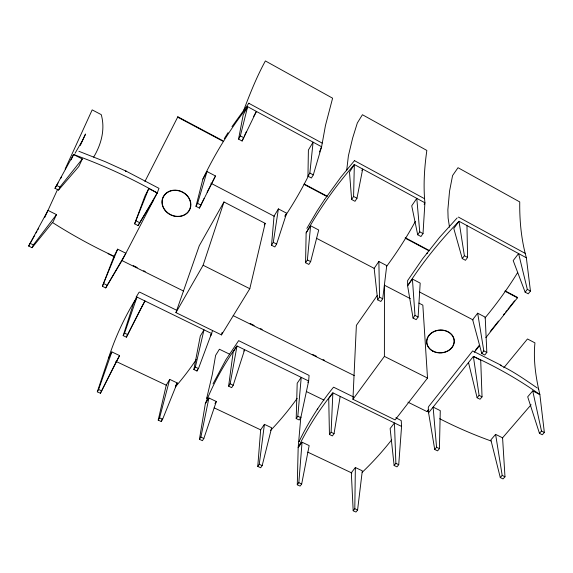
<?xml version="1.0" encoding="UTF-8"?>
<svg xmlns="http://www.w3.org/2000/svg" width="573" height="573" viewBox="0 0 573 573"><rect width="100%" height="100%" fill="white"/><g stroke="black" fill="none" stroke-linecap="round" stroke-linejoin="round"><path stroke-width="0.86" d="M418.92 303.103L422.838 305.13L427.522 378.065L395.105 419.93L352.932 399.281L384.397 356.385L384.447 285.218L410.304 298.626M353.183 510.765L354.802 508.738L355.36 467.518L362.308 470.82L357.581 510.027L355.962 512.054L353.183 510.765L351.321 472.746L355.36 467.518M307.959 176.176L308.396 150.026L313.094 142.161L309.857 173.053L307.959 176.176L311.397 178.01L313.295 174.894L321.596 146.774L325.464 125.487L332.605 98.198L265.378 60.946C256.64 76.94 249.871 93.965 243.432 111.004M305.581 262.749L306.132 232.882L310.602 225.755L318.717 230.009L310.652 261.625L308.854 264.432L305.581 262.749L307.379 259.934L310.602 225.755M439.419 448.638L440.279 410.64L433.124 407.088L436.554 447.241L434.728 449.476L437.593 450.865L439.419 448.638L436.554 447.241M394.131 465.512L395.871 463.335L394.453 422.946L390.127 428.525L394.131 465.512L396.982 466.873L398.722 464.703L401.573 426.427L332.856 392.827A394.066 275.097 -8.5 0 0 298.175 447.599L302.05 442.213L309.169 445.586L301.677 484.006L300.123 486.097L297.28 484.779L298.175 447.599L300.839 416.972M361.799 170.446L362.688 169.049L356.972 198.258L355.009 201.302L351.636 199.497L353.591 196.453L354.336 164.523L424.915 202.785L423.017 233.583L420.962 236.52L417.688 234.772L411.729 205.807L416.786 198.38L419.737 231.836L417.688 234.772M296.205 418.569L297.194 383.244L301.226 377.363L297.817 416.27L296.205 418.569L299.178 419.995L300.796 417.703L308.654 380.995L309.091 375.43L238.647 340.649L225.841 359.837L213.027 383.846M329.446 434.506L331.108 432.25L332.856 392.827L328.723 398.607L329.446 434.506L332.383 435.91L334.045 433.661L340.176 396.409M352.932 399.281L356.377 325.349L377.299 295.432M346.701 170.224L348.413 155.749L352.646 138.057L357.33 122.98L362.423 114.729L426.842 150.434C424.378 167.746 423.232 185.344 424.915 202.785A546.649 451.739 49.7 0 1 424.142 204.375M418.111 317.019L420.188 283.112L412.424 279.051L407.611 285.784L413.04 318.058L416.163 319.662L418.111 317.019L414.988 315.408L412.424 279.051M125.917 171.041L125.781 171.477L125.931 171.048L105.138 161.643L78.888 151.286M257.771 466.408L260.658 429.843L264.411 424.342L271.652 427.78L262.169 465.62L260.665 467.754L257.771 466.408L259.268 464.266L264.411 424.342M297.28 484.779L298.827 482.681L302.05 442.213M271.538 245.23L274.037 216.15L278.392 208.901L286.629 213.213L276.609 244.077L274.854 246.942L271.538 245.23L273.285 242.365L278.392 208.901M382.721 298.777L386.739 265.607L378.86 261.489L374.162 268.343L377.65 299.844L380.823 301.477L382.721 298.777L379.548 297.143L378.86 261.489M243.783 351.041L244.635 349.695L233.211 385.264L231.685 387.642L228.62 386.173L233.175 352.051L237 345.963L308.654 380.995A478.956 374.011 36.5 0 1 307.808 382.363M205.327 403.664L208.909 397.991L216.322 401.508L203.845 438.467L202.419 440.68L199.447 439.298L205.327 403.664A396.473 290.411 -6.5 0 1 237 345.963L230.145 383.788L228.62 386.173M193.86 369.513L200.292 336.036L204.009 329.826L195.343 367.085L193.86 369.513L196.976 371.003L198.459 368.575L212.626 330.492M253.553 116.591L256.41 111.434L242.107 141.008L238.569 139.117L243.203 114.829L247.651 106.685L321.596 146.774A587.683 454.468 51.8 0 1 319.448 151.981M199.447 439.298L200.872 437.084L208.909 397.991M158.212 420.124L166.249 385.178L169.708 379.376L177.243 382.957L162.61 419.271L161.235 421.535L158.212 420.124L159.581 417.86L169.708 379.376M249.799 288.713L265.156 223.341L223.964 201.968L199.261 245.76L175.932 312.607L221.479 334.911L249.799 288.713L203.114 265.242L223.964 201.968M238.569 139.117L240.359 135.873L247.651 106.685A448.881 359.88 -14.1 0 0 202.899 179.062L195.966 206.337L199.397 208.099L215.491 175.975L206.996 171.528L202.899 179.062M206.624 398.679L212.304 374.463L215.606 355.382L219.402 349.236L229.78 354.279M221.479 334.911L222.159 332.333M195.966 206.337L197.606 203.351L206.996 171.528M141.438 307.357L144.955 300.954L126.382 337.168L123.181 335.635L133.495 303.489L136.983 297.058L211.752 333.615A509.211 378.03 40.5 0 1 210.592 335.785M108.605 357.903L111.864 351.922L119.592 355.589L100.411 393.257L97.31 391.817L108.605 357.903A399.675 306.369 -3.6 0 1 136.983 297.058L124.563 333.106L123.181 335.635M97.31 391.817L98.599 389.475L111.864 351.922M196.976 371.003L197.57 369.32M153.428 200.271L138.05 225.561L134.626 223.835L144.983 195.945L148.758 188.596L157.238 192.951L122.343 260.042L105.719 287.904L102.402 286.292L114.149 255.988L117.651 249.169L125.874 253.259L105.719 287.904M161.235 421.535L162.173 419.071M134.626 223.835L148.758 188.596M102.402 286.292L117.651 249.169M28.65 246.053L47.989 210.384L56.476 214.61L53.189 221.679L32.074 247.729L28.65 246.053L34.738 235.245M71.138 159.831L73.573 154.509L82.304 158.979L78.788 166.55L58.51 190.093L54.979 188.309L73.573 154.509A386.718 278.098 21.4 0 1 157.238 192.951L158.986 188.359L125.931 171.048M65.157 169.042L92.181 109.88L101.235 114.629C105.396 129.169 101.263 144.468 93.657 157.124M44.737 217.489L57.68 189.226M242.107 141.008L243.561 137.828M244.291 136.238L246.469 131.468M75.042 153.292L82.276 140.815L85.535 134.032L80.277 145.506M32.074 247.729L33.363 244.922L56.476 214.61M58.51 190.093L59.893 187.077L82.304 158.979M199.397 208.099L204.031 198.573M207.118 192.213L215.491 175.975M100.411 393.257L116.305 361.542M126.382 337.168L141.037 308.145M144.926 181.476L177.852 116.785L222.847 140.722M177.852 116.785L177.659 117.157L223.484 141.531M108.39 253.266L108.154 253.724L114.564 256.905M138.05 225.561L157.238 192.951M116.713 360.797L119.592 355.589M36.042 232.932L36.908 231.385M37.782 229.837L38.649 228.298M306.87 228.383L317.005 211.158L324.44 199.733M175.932 312.607L203.114 265.242M54.979 188.309L58.088 182.916M60.759 178.296L61.648 176.756M264.246 224.867L265.156 223.341M175.503 385.844L177.243 382.957M210.506 335.678L211.752 333.615M284.874 216.1L286.629 213.213M136.037 297.258L139.038 292.316L139.669 292.123L176.548 310.201M224.294 138.637L228.061 132.642M214.968 403.628L216.322 401.508M299.307 441.267L299.049 441.654C308.317 422.215 319.992 403.858 333.543 387.169L353.512 396.96M231.965 126.669L248.933 103.119M324.583 199.526L341.035 176.942L354.666 160.411M377.65 299.844L379.548 297.143M413.04 318.058L414.988 315.408M466.966 225.59L467.589 257.435L465.477 260.292L462.268 258.581L464.381 255.716L459.002 221.264L526.351 257.778L530.448 291.055L528.242 293.813L525.126 292.151L513.193 260.586L518.594 253.574L527.325 289.386L530.448 291.055M477.674 313.202L472.653 319.691L481.764 353.426L484.787 354.988L486.828 352.438L485.209 317.148L477.674 313.202L483.798 350.884L481.764 353.426M457.154 217.933L439.548 237.423L422.451 259.01L407.625 280.598L407.611 285.784A445.006 318.115 -15.9 0 1 459.002 221.264L453.795 228.52L462.268 258.581M428.267 409.738L427.193 411.686L407.955 402.16M475.275 350.397L479.15 345.505M490.209 331.545L498.503 321.073M503.481 314.785L504.591 313.388M505.694 311.991L506.804 310.602M507.907 309.205L514.547 300.825M427.193 411.686L428.855 409.595M474.243 352.316L479.78 345.333M485.868 337.647L517.426 297.831L517.312 297.33L505.465 291.034M434.728 449.476L428.583 412.804L473.37 356.406L480.711 360.173L482.036 396.845L480.067 399.245L477.123 397.762L468.499 362.544M206.975 397.956L207.276 397.583M525.126 292.151L527.325 289.386M477.123 397.762L479.092 395.356L473.37 356.406A352.853 248.825 6.5 0 1 539.866 394.575L544.35 432.479L542.309 434.771L539.458 433.338L527.697 396.817L532.74 390.922L539.866 394.575C535.862 377.7 533.177 360.231 534.946 342.876L527.475 338.965L503.803 367.78M495.602 434.363L490.868 439.906L500.279 477.574L503.058 478.935L504.978 476.779L502.578 437.829L495.602 434.363L502.184 475.411L500.279 477.574M502.485 437.93L531.107 404.731M539.458 433.338L541.499 431.039L532.74 390.922M317.256 409.444L317.814 409.072L317.256 409.451M501.318 365.381L500.258 365.28C513.229 371.211 525.398 379.949 537.331 388.036M98.599 389.475L101.708 390.922M159.581 417.86L162.61 419.271M200.872 437.084L203.845 438.467M259.268 464.266L262.169 465.62M298.827 482.681L301.677 484.006M354.802 508.738L357.581 510.027M115.846 361.327L166.521 385.307M214.144 407.84L260.651 429.843M307.787 452.147L351.843 472.99M124.563 333.106L127.772 334.646M195.343 367.085L198.459 368.575M230.145 383.788L233.211 385.264M297.817 416.27L300.796 417.703M331.108 432.25L334.045 433.661M395.871 463.335L398.722 464.703M306.354 391.524L324.01 400.112M29.932 243.246L33.363 244.922M502.184 475.411L504.978 476.779M103.792 283.606L107.108 285.225M395.85 417.717L401.236 420.603L401.573 426.427M133.215 265.564L137.219 267.548M143.63 270.721L145.234 271.516M250.15 323.473L254.161 325.457M260.565 328.63L262.169 329.425M312.629 354.415L316.633 356.399M323.036 359.572L324.64 360.367M121.784 260.471L183.503 291.034M233.204 315.644L354.25 375.573M56.355 185.294L59.893 187.077M541.499 431.039L544.35 432.479M384.397 356.385L427.522 378.065M136.13 220.927L139.561 222.653M479.092 395.356L482.036 396.845M197.606 203.351L201.044 205.12M273.285 242.365L276.609 244.077M307.379 259.934L310.652 261.625M483.798 350.884L486.828 352.438M210.835 183.202L274.317 216.293M316.411 238.239L374.112 268.322M419.443 291.951L473.069 319.906M304.163 183.969L327.054 196.145M405.211 237.709L429.678 250.723M304.084 184.384L326.997 196.568M405.218 238.167L428.926 250.773M504.784 291.113L517.426 297.831M240.359 135.873L243.905 137.771M309.857 173.053L313.295 174.894M353.591 196.453L356.972 198.258M419.737 231.836L423.017 233.583M464.381 255.716L467.589 257.435M248.84 103.29L322.141 143.1M354.594 160.719L424.579 198.724M458.386 217.081L525.205 253.366L526.351 257.778M501.096 365.252L472.668 350.912L428.647 406.579L428.26 407.682L428.583 412.804M538.341 388.809L538.706 389.475M525.205 253.366C520.986 236.577 519.525 219.201 519.747 201.925L458.02 167.71L452.584 175.539L449.547 191.138L447.864 209.79L448.107 218.055L449.511 227.223M351.636 199.497L349.494 172.208L354.336 164.523A446.854 338.471 -15.4 0 0 306.132 232.882M297.158 398.357A478.956 374.011 36.5 0 1 270.578 430.459M415.325 221.457A546.649 451.739 49.7 0 1 386.524 266.481M391.674 439.813A453.386 368.332 30.6 0 1 362.222 472.295M517.663 272.533A509.526 448.086 44.4 0 1 484.944 317.972M196.403 359.335A509.211 378.03 40.5 0 1 175.309 386.968M308.747 175.281A587.683 454.468 51.8 0 1 285.067 216.243M491.068 440.988A576.295 470.347 -38 0 1 439.67 418.713M114.249 256.36A648.435 568.022 -88.6 0 1 52.437 222.482M427.129 253.216L426.649 253.438L427.129 253.216M164.723 209.654A14.518 12.678 24 0 0 189.283 210.062A14.518 12.678 24 0 0 175.245 190.358A14.518 12.678 24 0 0 164.723 209.654M164.515 209.761A14.769 12.9 24 0 0 189.513 210.176A14.769 12.9 24 0 0 175.231 190.129A14.769 12.9 24 0 0 164.515 209.761M433.023 351.063A13.637 11.281 -3.4 0 0 454.074 341.816A13.637 11.281 -3.4 0 0 434.298 331.516A13.637 11.281 -3.4 0 0 433.023 351.063M432.894 351.228A13.874 11.474 -3.4 0 0 454.317 341.823A13.874 11.474 -3.4 0 0 434.191 331.344A13.874 11.474 -3.4 0 0 432.894 351.228"/></g></svg>
